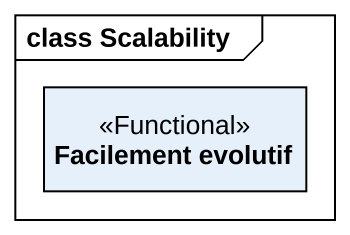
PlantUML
@startuml
mainframe class Scalability
hide circle
hide empty members
class "Facilement evolutif" as Facilement_evolutif <<Functional>>
@enduml
